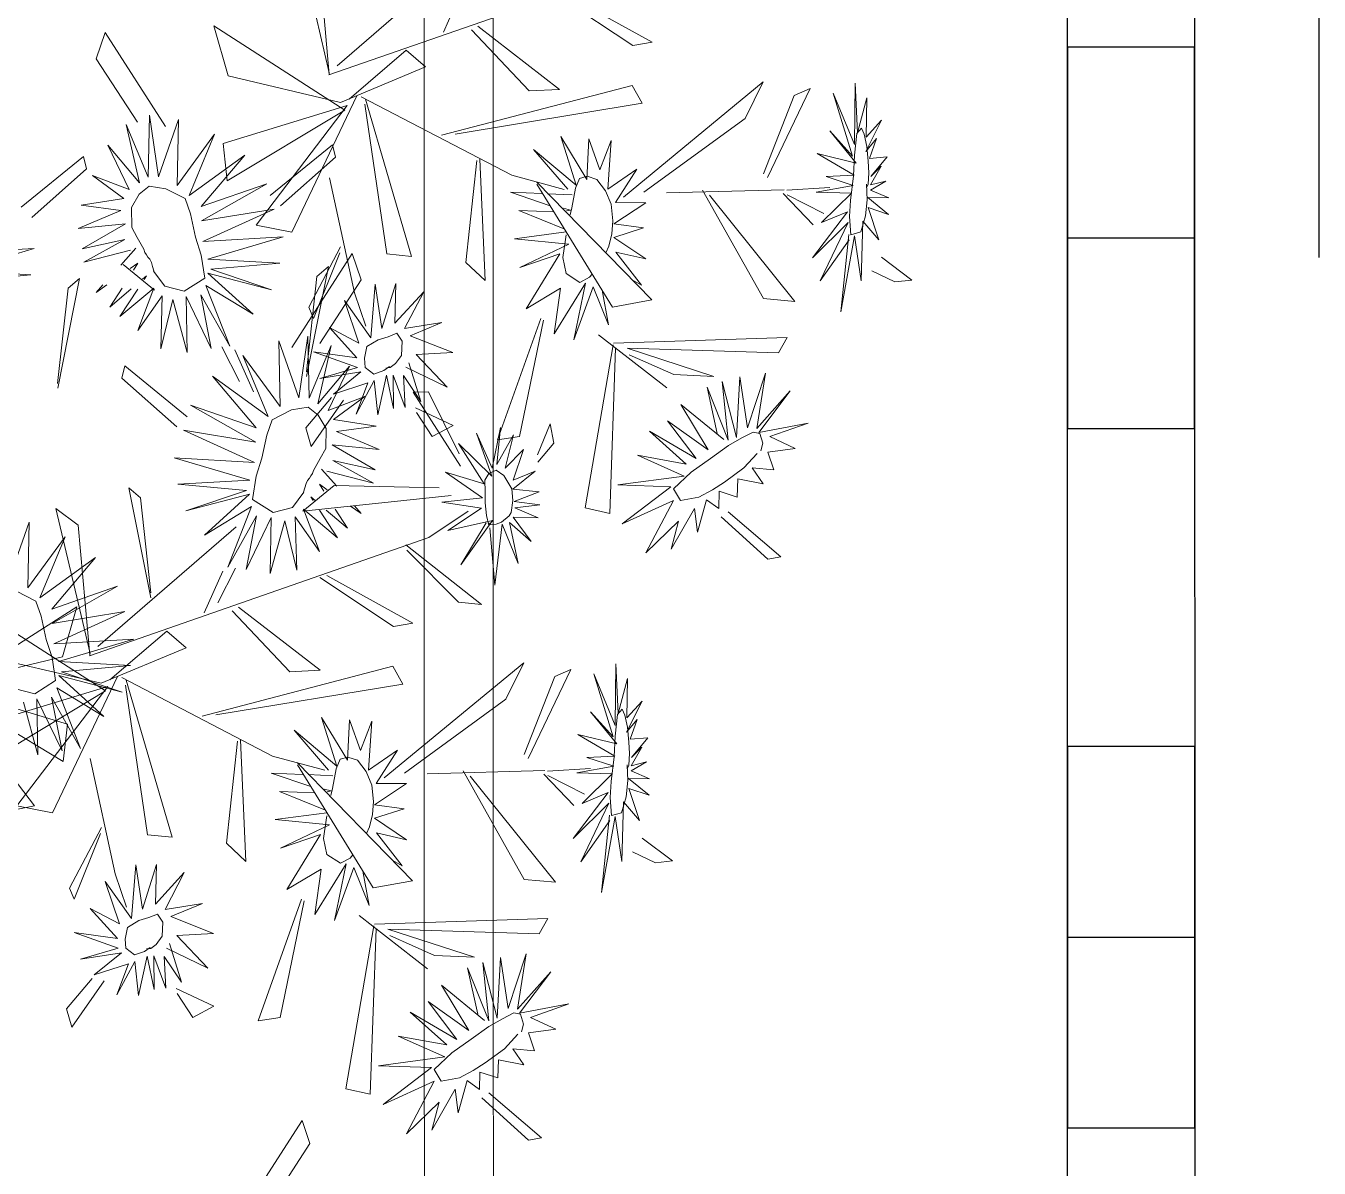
# Model space of a CAD drawing. Header units: inches. Extents: x -422522 to 22891, y -2973 to 414515.
# Drawn here: x 22839.3 to 22891.2, y 4820.4 to 4866.2 of the extents above; entities that cross this region are included whole.
import ezdxf

# ---------------------------------------------------------------- set-up
doc = ezdxf.new("R2010")
doc.units = ezdxf.units.IN
doc.header["$MEASUREMENT"] = 0
doc.layers.get('0').update_dxf_attribs({"lineweight": 25})
doc.layers.add('ARREDAMENTO', color=8, linetype='Continuous', lineweight=18)

msp = doc.modelspace()

# ---------------------------------------------------------------- linework, layer by layer
for p, q in [((22891.217, 4856.927), (22891.185, 5056.927)), ((22881.131, 4737.736), (22881.108, 4878.132)), ((22881.112, 4857.714), (22886.217, 4857.715)), ((22881.116, 4829.634), (22886.222, 4829.635))]:
    msp.add_line(p, q)
msp.add_lwpolyline([(22886.201, 4956.926), (22886.24, 4716.959), (22236.24, 4716.852)])
for points in [[(22881.111, 4865.372), (22881.113, 4850.056), (22886.218, 4850.057), (22886.216, 4865.373)], [(22881.115, 4837.292), (22881.118, 4821.976), (22886.223, 4821.977), (22886.221, 4837.293)]]:
    msp.add_lwpolyline(points, close=True)
at = {"layer": 'ARREDAMENTO', "linetype": 'Continuous'}
for p, q in [((22850.1, 4870.171, -27.277), (22851.473, 4864.345, -27.277)), ((22851.468, 4864.278, -27.277), (22851.003, 4869.509, -27.277)), ((22865.08, 4869.012, -27.277), (22851.45, 4864.26, -27.277)), ((22857.339, 4869.436, -27.277), (22851.788, 4864.624, -27.277)), ((22856.051, 4865.978, -27.277), (22856.8, 4867.659, -27.277)), ((22863.657, 4865.437, -27.277), (22860.704, 4867.397, -27.277)), ((22860.986, 4867.476, -27.277), (22864.437, 4865.572, -27.277)), ((22842.467, 4865.967, -27.277), (22842.115, 4864.902, -27.277)), ((22844.894, 4862.188, -27.277), (22842.467, 4865.967, -27.277)), ((22846.833, 4866.227, -27.277), (22847.405, 4864.216, -27.277)), ((22852.094, 4862.849, -27.277), (22846.833, 4866.227, -27.277)), ((22859.5, 4863.616, -27.277), (22857.179, 4866.066, -27.277)), ((22857.442, 4866.214, -27.277), (22860.709, 4863.678, -27.277)), ((22864.437, 4865.572, -27.277), (22863.657, 4865.437, -27.277)), ((22842.115, 4864.902, -27.277), (22843.768, 4862.356, -27.277)), ((22854.556, 4865.252, -27.277), (22852.27, 4863.287, -27.277)), ((22855.34, 4864.578, -27.277), (22854.556, 4865.252, -27.277)), ((22851.917, 4863.152, -27.277), (22855.34, 4864.578, -27.277)), ((22847.405, 4864.216, -27.277), (22851.917, 4863.152, -27.277)), ((22863.633, 4863.835, -27.277), (22855.973, 4861.835, -27.277)), ((22868.888, 4863.977, -27.277), (22863.287, 4859.35, -27.277)), ((22864.038, 4863.124, -27.277), (22863.633, 4863.835, -27.277)), ((22868.17, 4862.51, -27.277), (22868.888, 4863.977, -27.277)), ((22872.586, 4863.932, -27.277), (22872.562, 4861.464, -27.277)), ((22872.685, 4861.937, -27.277), (22872.586, 4863.932, -27.277)), ((22852.574, 4863.425, -27.277), (22849.966, 4857.948, -27.277)), ((22858.802, 4860.228, -27.277), (22852.746, 4863.385, -27.277)), ((22852.922, 4863.283, -27.277), (22854.776, 4856.969, -27.277)), ((22860.709, 4863.678, -27.277), (22859.5, 4863.616, -27.277)), ((22870.144, 4863.426, -27.277), (22868.906, 4860.288, -27.277)), ((22869.069, 4860.134, -27.277), (22870.777, 4863.707, -27.277)), ((22870.777, 4863.707, -27.277), (22870.144, 4863.426, -27.277)), ((22871.708, 4863.532, -27.277), (22872.483, 4861.002, -27.277)), ((22872.562, 4861.464, -27.277), (22871.708, 4863.532, -27.277)), ((22873.054, 4863.343, -27.277), (22872.685, 4861.937, -27.277)), ((22873.024, 4861.762, -27.277), (22873.054, 4863.343, -27.277)), ((22852.192, 4863.03, -27.277), (22847.204, 4861.51, -27.277)), ((22847.373, 4860.008, -27.277), (22852.094, 4862.849, -27.277)), ((22848.532, 4858.227, -27.277), (22852.192, 4863.03, -27.277)), ((22853.78, 4857.073, -27.277), (22852.898, 4863.083, -27.277)), ((22856.52, 4861.88, -27.277), (22864.038, 4863.124, -27.277)), ((22843.315, 4862.274, -27.277), (22843.857, 4859.925, -27.277)), ((22844.199, 4860.153, -27.277), (22843.315, 4862.274, -27.277)), ((22844.256, 4862.644, -27.277), (22844.199, 4860.153, -27.277)), ((22844.616, 4860.172, -27.277), (22844.256, 4862.644, -27.277)), ((22845.417, 4862.464, -27.277), (22844.616, 4860.172, -27.277)), ((22845.363, 4859.819, -27.277), (22845.417, 4862.464, -27.277)), ((22864.101, 4859.546, -27.277), (22868.17, 4862.51, -27.277)), ((22873.017, 4861.189, -27.277), (22873.645, 4862.436, -27.277)), ((22873.645, 4862.436, -27.277), (22873.024, 4861.762, -27.277)), ((22846.86, 4861.876, -27.277), (22845.363, 4859.819, -27.277)), ((22845.846, 4859.419, -27.277), (22846.86, 4861.876, -27.277)), ((22860.762, 4861.785, -27.277), (22861.384, 4859.829, -27.277)), ((22861.816, 4860.065, -27.277), (22860.762, 4861.785, -27.277)), ((22861.892, 4861.687, -27.277), (22861.816, 4860.065, -27.277)), ((22862.341, 4860.452, -27.277), (22861.892, 4861.687, -27.277)), ((22871.565, 4862.009, -27.277), (22872.628, 4860.717, -27.277)), ((22872.483, 4861.002, -27.277), (22871.565, 4862.009, -27.277)), ((22873.44, 4861.704, -27.277), (22873.017, 4861.189, -27.277)), ((22873.168, 4860.909, -27.277), (22873.44, 4861.704, -27.277)), ((22842.584, 4861.443, -27.277), (22843.442, 4859.663, -27.277)), ((22843.857, 4859.925, -27.277), (22842.584, 4861.443, -27.277)), ((22847.204, 4861.51, -27.277), (22847.373, 4860.008, -27.277)), ((22851.603, 4861.456, -27.277), (22849.101, 4859.416, -27.277)), ((22851.717, 4860.96, -27.277), (22851.603, 4861.456, -27.277)), ((22859.67, 4861.267, -27.277), (22861.049, 4859.666, -27.277)), ((22861.384, 4859.829, -27.277), (22859.67, 4861.267, -27.277)), ((22862.791, 4861.628, -27.277), (22862.341, 4860.452, -27.277)), ((22862.657, 4859.666, -27.277), (22862.791, 4861.628, -27.277)), ((22841.607, 4860.986, -27.277), (22839.105, 4858.945, -27.277)), ((22841.721, 4860.489, -27.277), (22841.607, 4860.986, -27.277)), ((22848.079, 4861.041, -27.277), (22845.846, 4859.419, -27.277)), ((22846.324, 4858.971, -27.277), (22848.079, 4861.041, -27.277)), ((22849.518, 4859.004, -27.277), (22851.717, 4860.96, -27.277)), ((22856.95, 4856.727, -27.277), (22857.401, 4860.828, -27.277)), ((22857.522, 4860.879, -27.277), (22857.73, 4855.999, -27.277)), ((22871.062, 4861.097, -27.277), (22872.553, 4860.23, -27.277)), ((22872.628, 4860.717, -27.277), (22871.062, 4861.097, -27.277)), ((22873.872, 4860.964, -27.277), (22873.168, 4860.909, -27.277)), ((22873.217, 4860.178, -27.277), (22873.872, 4860.964, -27.277)), ((22839.522, 4858.533, -27.277), (22841.721, 4860.489, -27.277)), ((22841.96, 4860.222, -27.277), (22843.228, 4859.296, -27.277)), ((22843.442, 4859.663, -27.277), (22841.96, 4860.222, -27.277)), ((22852.479, 4855.503, -27.277), (22851.482, 4860.128, -27.277)), ((22858.802, 4860.228, -27.277), (22860.909, 4859.661, -27.277)), ((22861.832, 4860.188, -27.277), (22861.522, 4860.102, -27.277)), ((22862.212, 4860.064, -27.277), (22861.832, 4860.188, -27.277)), ((22863.814, 4860.473, -27.277), (22862.657, 4859.666, -27.277)), ((22862.968, 4859.129, -27.277), (22863.814, 4860.473, -27.277)), ((22872.553, 4860.23, -27.277), (22871.417, 4860.178, -27.277)), ((22871.417, 4860.178, -27.277), (22872.503, 4859.82, -27.277)), ((22873.197, 4859.841, -27.277), (22873.633, 4860.594, -27.277)), ((22873.633, 4860.594, -27.277), (22873.217, 4860.178, -27.277)), ((22848.964, 4859.884, -27.277), (22846.324, 4858.971, -27.277)), ((22846.344, 4858.393, -27.277), (22848.964, 4859.884, -27.277)), ((22864.421, 4855.223, -27.277), (22859.8, 4859.955, -27.277)), ((22859.81, 4859.878, -27.277), (22862.84, 4854.939, -27.277)), ((22861.356, 4859.712, -27.277), (22861.209, 4858.927, -27.277)), ((22861.522, 4860.102, -27.277), (22861.356, 4859.712, -27.277)), ((22862.566, 4859.608, -27.277), (22862.212, 4860.064, -27.277)), ((22862.796, 4859.063, -27.277), (22862.566, 4859.608, -27.277)), ((22869.734, 4859.644, -27.277), (22865.006, 4859.519, -27.277)), ((22868.911, 4855.275, -27.277), (22866.462, 4859.635, -27.277)), ((22869.842, 4859.629, -27.277), (22871.565, 4859.732, -27.277)), ((22872.503, 4859.82, -27.277), (22871.016, 4859.552, -27.277)), ((22873.821, 4859.997, -27.277), (22873.197, 4859.841, -27.277)), ((22873.206, 4859.631, -27.277), (22873.821, 4859.997, -27.277)), ((22873.936, 4859.321, -27.277), (22873.206, 4859.631, -27.277)), ((22843.228, 4859.296, -27.277), (22841.508, 4859.035, -27.277)), ((22860.008, 4859.493, -27.277), (22858.745, 4859.545, -27.277)), ((22860.345, 4859.007, -27.277), (22858.745, 4859.545, -27.277)), ((22860.227, 4859.484, -27.277), (22861.23, 4859.443, -27.277)), ((22862.896, 4858.273, -27.277), (22864.18, 4859.125, -27.277)), ((22864.18, 4859.125, -27.277), (22862.968, 4859.129, -27.277)), ((22866.739, 4859.425, -27.277), (22870.166, 4855.165, -27.277)), ((22870.906, 4858.24, -27.277), (22869.698, 4859.499, -27.277)), ((22869.853, 4859.447, -27.277), (22871.335, 4858.699, -27.277)), ((22871.016, 4859.552, -27.277), (22872.442, 4859.511, -27.277)), ((22872.442, 4859.511, -27.277), (22871.237, 4858.33, -27.277)), ((22873.096, 4859.331, -27.277), (22873.936, 4859.321, -27.277)), ((22873.922, 4858.655, -27.277), (22873.096, 4859.331, -27.277)), ((22843.098, 4858.821, -27.277), (22841.389, 4858.096, -27.277)), ((22841.508, 4859.035, -27.277), (22843.098, 4858.821, -27.277)), ((22849.252, 4858.869, -27.277), (22846.344, 4858.393, -27.277)), ((22846.399, 4857.576, -27.277), (22849.252, 4858.869, -27.277)), ((22860.496, 4858.759, -27.277), (22859.078, 4858.808, -27.277)), ((22860.925, 4858.061, -27.277), (22859.078, 4858.808, -27.277)), ((22860.877, 4858.903, -27.277), (22861.157, 4858.831, -27.277)), ((22861.157, 4858.831, -27.277), (22860.997, 4858.799, -27.277)), ((22861.138, 4858.645, -27.277), (22861.209, 4858.927, -27.277)), ((22862.857, 4858.406, -27.277), (22862.796, 4859.063, -27.277)), ((22872.273, 4858.767, -27.277), (22870.88, 4856.918, -27.277)), ((22871.237, 4858.33, -27.277), (22872.273, 4858.767, -27.277)), ((22873.108, 4858.932, -27.277), (22873.922, 4858.655, -27.277)), ((22873.54, 4857.638, -27.277), (22873.108, 4858.932, -27.277)), ((22841.389, 4858.096, -27.277), (22843.282, 4858.283, -27.277)), ((22843.282, 4858.283, -27.277), (22841.553, 4857.273, -27.277)), ((22849.966, 4857.948, -27.277), (22848.532, 4858.227, -27.277)), ((22862.822, 4857.88, -27.277), (22862.857, 4858.406, -27.277)), ((22864.09, 4858.116, -27.277), (22862.896, 4858.273, -27.277)), ((22862.903, 4857.73, -27.277), (22864.09, 4858.116, -27.277)), ((22870.88, 4856.918, -27.277), (22872.307, 4858.336, -27.277)), ((22872.307, 4858.336, -27.277), (22871.179, 4855.984, -27.277)), ((22872.831, 4855.99, -27.277), (22872.899, 4858.385, -27.277)), ((22872.899, 4858.385, -27.277), (22873.54, 4857.638, -27.277)), ((22841.553, 4857.273, -27.277), (22843.255, 4857.655, -27.277)), ((22843.255, 4857.655, -27.277), (22841.619, 4856.746, -27.277)), ((22849.623, 4857.759, -27.277), (22846.399, 4857.576, -27.277)), ((22846.588, 4856.863, -27.277), (22849.623, 4857.759, -27.277)), ((22860.989, 4857.957, -27.277), (22858.91, 4857.68, -27.277)), ((22858.91, 4857.68, -27.277), (22861.095, 4857.461, -27.277)), ((22860.956, 4857.656, -27.277), (22860.849, 4856.923, -27.277)), ((22860.982, 4857.833, -27.277), (22860.956, 4857.656, -27.277)), ((22862.697, 4857.387, -27.277), (22862.822, 4857.88, -27.277)), ((22864.185, 4856.869, -27.277), (22862.903, 4857.73, -27.277)), ((22871.179, 4855.984, -27.277), (22872.34, 4857.642, -27.277)), ((22872.332, 4857.856, -27.277), (22872.011, 4854.749, -27.277)), ((22872.011, 4854.749, -27.277), (22872.563, 4857.799, -27.277)), ((22872.563, 4857.799, -27.277), (22872.831, 4855.99, -27.277)), ((22839.627, 4857.288, -27.277), (22836.403, 4857.105, -27.277)), ((22836.592, 4856.392, -27.277), (22839.627, 4857.288, -27.277)), ((22841.619, 4856.746, -27.277), (22843.489, 4857.228, -27.277)), ((22843.097, 4856.625, -27.277), (22843.709, 4857.306, -27.277)), ((22849.968, 4853.309, -27.277), (22852.394, 4857.089, -27.277)), ((22851.928, 4857.358, -27.277), (22850.644, 4854.931, -27.277)), ((22850.835, 4854.478, -27.277), (22851.893, 4857.118, -27.277)), ((22852.394, 4857.089, -27.277), (22852.747, 4856.024, -27.277)), ((22854.776, 4856.969, -27.277), (22853.78, 4857.073, -27.277)), ((22861.095, 4857.461, -27.277), (22859.124, 4856.528, -27.277)), ((22859.124, 4856.528, -27.277), (22860.725, 4857.077, -27.277)), ((22860.725, 4857.077, -27.277), (22859.373, 4854.866, -27.277)), ((22862.573, 4857.115, -27.277), (22862.697, 4857.387, -27.277)), ((22862.981, 4857.141, -27.277), (22864.185, 4856.869, -27.277)), ((22864.005, 4855.822, -27.277), (22862.981, 4857.141, -27.277)), ((22843.2, 4856.646, -27.277), (22844.451, 4855.619, -27.277)), ((22843.478, 4856.481, -27.277), (22843.79, 4856.699, -27.277)), ((22843.614, 4856.423, -27.277), (22843.79, 4856.699, -27.277)), ((22849.479, 4856.703, -27.277), (22846.588, 4856.863, -27.277)), ((22846.712, 4856.455, -27.277), (22849.479, 4856.703, -27.277)), ((22851.44, 4856.559, -27.277), (22850.561, 4852.146, -27.277)), ((22850.977, 4856.16, -27.277), (22851.44, 4856.559, -27.277)), ((22857.73, 4855.999, -27.277), (22856.95, 4856.727, -27.277)), ((22860.849, 4856.923, -27.277), (22860.979, 4856.28, -27.277)), ((22873.641, 4856.937, -27.277), (22874.859, 4856.021, -27.277)), ((22839.483, 4856.233, -27.277), (22836.592, 4856.392, -27.277)), ((22836.716, 4855.984, -27.277), (22839.483, 4856.233, -27.277)), ((22841.444, 4856.089, -27.277), (22840.565, 4851.675, -27.277)), ((22840.981, 4855.689, -27.277), (22841.444, 4856.089, -27.277)), ((22843.966, 4856.052, -27.277), (22844.13, 4856.193, -27.277)), ((22844.037, 4856.05, -27.277), (22844.13, 4856.193, -27.277)), ((22846.599, 4856.298, -27.277), (22849.152, 4855.634, -27.277)), ((22848.409, 4854.653, -27.277), (22846.599, 4856.298, -27.277)), ((22849.152, 4855.634, -27.277), (22846.712, 4856.455, -27.277)), ((22850.555, 4852.341, -27.277), (22850.977, 4856.16, -27.277)), ((22852.747, 4856.024, -27.277), (22851.094, 4853.478, -27.277)), ((22860.979, 4856.28, -27.277), (22861.527, 4855.924, -27.277)), ((22861.527, 4855.924, -27.277), (22861.914, 4856.133, -27.277)), ((22862.029, 4856.262, -27.277), (22861.914, 4856.133, -27.277)), ((22863.632, 4856.031, -27.277), (22864.005, 4855.822, -27.277)), ((22874.184, 4855.945, -27.277), (22873.256, 4856.387, -27.277)), ((22874.859, 4856.021, -27.277), (22874.184, 4855.945, -27.277)), ((22840.559, 4851.87, -27.277), (22840.981, 4855.689, -27.277)), ((22842.384, 4855.832, -27.277), (22842.107, 4855.524, -27.277)), ((22842.538, 4855.825, -27.277), (22842.107, 4855.524, -27.277)), ((22843.152, 4855.699, -27.277), (22842.664, 4854.934, -27.277)), ((22843.516, 4855.666, -27.277), (22842.664, 4854.934, -27.277)), ((22843.061, 4854.554, -27.277), (22844.428, 4855.698, -27.277)), ((22843.783, 4855.661, -27.277), (22843.061, 4854.554, -27.277)), ((22844.428, 4855.698, -27.277), (22843.782, 4853.997, -27.277)), ((22846.52, 4855.806, -27.277), (22848.409, 4854.653, -27.277)), ((22847.471, 4853.368, -27.277), (22846.52, 4855.806, -27.277)), ((22852.479, 4855.503, -27.277), (22852.936, 4854.168, -27.277)), ((22853.143, 4853.707, -27.277), (22853.318, 4855.856, -27.277)), ((22853.318, 4855.856, -27.277), (22853.582, 4854.077, -27.277)), ((22853.582, 4854.077, -27.277), (22854.14, 4855.88, -27.277)), ((22854.14, 4855.88, -27.277), (22854.1, 4854.286, -27.277)), ((22854.1, 4854.286, -27.277), (22855.261, 4855.55, -27.277)), ((22855.261, 4855.55, -27.277), (22854.485, 4854.075, -27.277)), ((22859.373, 4854.866, -27.277), (22860.76, 4855.69, -27.277)), ((22860.495, 4853.863, -27.277), (22861.76, 4855.901, -27.277)), ((22860.76, 4855.69, -27.277), (22860.495, 4853.863, -27.277)), ((22861.76, 4855.901, -27.277), (22861.287, 4853.627, -27.277)), ((22861.287, 4853.627, -27.277), (22862.07, 4855.753, -27.277)), ((22862.07, 4855.753, -27.277), (22862.681, 4854.226, -27.277)), ((22862.427, 4855.613, -27.277), (22862.681, 4854.226, -27.277)), ((22843.782, 4853.997, -27.277), (22844.762, 4855.387, -27.277)), ((22844.762, 4855.387, -27.277), (22844.702, 4853.253, -27.277)), ((22844.702, 4853.253, -27.277), (22845.184, 4855.238, -27.277)), ((22845.184, 4855.238, -27.277), (22845.767, 4853.114, -27.277)), ((22845.726, 4855.361, -27.277), (22846.733, 4853.277, -27.277)), ((22845.767, 4853.114, -27.277), (22845.726, 4855.361, -27.277)), ((22846.315, 4855.427, -27.277), (22847.471, 4853.368, -27.277)), ((22846.733, 4853.277, -27.277), (22846.315, 4855.427, -27.277)), ((22850.644, 4854.931, -27.277), (22850.835, 4854.478, -27.277)), ((22852.079, 4855.197, -27.277), (22853.143, 4853.707, -27.277)), ((22852.658, 4853.488, -27.277), (22852.079, 4855.197, -27.277)), ((22862.84, 4854.939, -27.277), (22864.421, 4855.223, -27.277)), ((22870.166, 4855.165, -27.277), (22868.911, 4855.275, -27.277)), ((22858.222, 4849.602, -27.277), (22859.972, 4854.478, -27.277)), ((22860.067, 4854.41, -27.277), (22859.111, 4849.735, -27.277)), ((22851.476, 4854.112, -27.277), (22852.658, 4853.488, -27.277)), ((22852.579, 4852.902, -27.277), (22851.476, 4854.112, -27.277)), ((22854.485, 4854.075, -27.277), (22855.993, 4854.315, -27.277)), ((22855.993, 4854.315, -27.277), (22854.714, 4853.787, -27.277)), ((22849.446, 4853.585, -27.277), (22850.247, 4851.293, -27.277)), ((22849.5, 4850.94, -27.277), (22849.446, 4853.585, -27.277)), ((22850.247, 4851.293, -27.277), (22850.606, 4853.765, -27.277)), ((22850.606, 4853.765, -27.277), (22850.664, 4851.274, -27.277)), ((22850.664, 4851.274, -27.277), (22851.548, 4853.395, -27.277)), ((22851.548, 4853.395, -27.277), (22851.006, 4851.046, -27.277)), ((22854.714, 4853.787, -27.277), (22856.435, 4853.108, -27.277)), ((22862.868, 4853.419, -27.277), (22861.751, 4846.87, -27.277)), ((22865.027, 4851.689, -27.277), (22862.281, 4853.828, -27.277)), ((22862.89, 4853.485, -27.277), (22869.853, 4853.714, -27.277)), ((22869.853, 4853.714, -27.277), (22869.503, 4853.094, -27.277)), ((22847.866, 4851.943, -27.277), (22847.155, 4853.336, -27.277)), ((22848.425, 4851.535, -27.277), (22847.675, 4853.215, -27.277)), ((22848.003, 4852.996, -27.277), (22849.5, 4850.94, -27.277)), ((22849.018, 4850.539, -27.277), (22848.003, 4852.996, -27.277)), ((22850.832, 4853.145, -27.277), (22852.579, 4852.902, -27.277)), ((22852.608, 4852.515, -27.277), (22850.832, 4853.145, -27.277)), ((22856.435, 4853.108, -27.277), (22854.965, 4853.027, -27.277)), ((22854.965, 4853.027, -27.277), (22856.211, 4851.718, -27.277)), ((22862.73, 4846.652, -27.277), (22862.959, 4853.291, -27.277)), ((22863.427, 4853.281, -27.277), (22866.912, 4852.149, -27.277)), ((22869.503, 4853.094, -27.277), (22863.427, 4853.281, -27.277)), ((22865.311, 4852.226, -27.277), (22863.516, 4853.025, -27.277)), ((22843.146, 4852.079, -27.277), (22843.26, 4852.575, -27.277)), ((22843.26, 4852.575, -27.277), (22845.762, 4850.535, -27.277)), ((22851.006, 4851.046, -27.277), (22852.278, 4852.564, -27.277)), ((22851.092, 4852.074, -27.277), (22852.608, 4852.515, -27.277)), ((22852.744, 4852.33, -27.277), (22851.092, 4852.074, -27.277)), ((22852.278, 4852.564, -27.277), (22851.421, 4850.785, -27.277)), ((22851.646, 4851.445, -27.277), (22852.744, 4852.33, -27.277)), ((22856.211, 4851.718, -27.277), (22854.549, 4852.52, -27.277)), ((22854.663, 4852.7, -27.277), (22855.146, 4851.147, -27.277)), ((22845.346, 4850.123, -27.277), (22843.146, 4852.079, -27.277)), ((22846.783, 4852.161, -27.277), (22849.018, 4850.539, -27.277)), ((22848.539, 4850.091, -27.277), (22846.783, 4852.161, -27.277)), ((22853.019, 4851.891, -27.277), (22851.646, 4851.445, -27.277)), ((22853.269, 4851.986, -27.277), (22852.546, 4850.641, -27.277)), ((22852.546, 4850.641, -27.277), (22853.019, 4851.891, -27.277)), ((22853.414, 4850.614, -27.277), (22853.269, 4851.986, -27.277)), ((22853.771, 4852.196, -27.277), (22853.414, 4850.614, -27.277)), ((22854.044, 4850.862, -27.277), (22853.771, 4852.196, -27.277)), ((22854.031, 4852.203, -27.277), (22854.044, 4850.862, -27.277)), ((22854.516, 4850.906, -27.277), (22854.031, 4852.203, -27.277)), ((22854.456, 4852.184, -27.277), (22854.516, 4850.906, -27.277)), ((22855.146, 4851.147, -27.277), (22854.456, 4852.184, -27.277)), ((22866.912, 4852.149, -27.277), (22865.311, 4852.226, -27.277)), ((22867.242, 4851.946, -27.277), (22867.493, 4849.596, -27.277)), ((22867.823, 4849.705, -27.277), (22867.242, 4851.946, -27.277)), ((22867.956, 4852.135, -27.277), (22867.823, 4849.705, -27.277)), ((22868.268, 4850.089, -27.277), (22867.956, 4852.135, -27.277)), ((22868.982, 4852.285, -27.277), (22868.268, 4850.089, -27.277)), ((22868.637, 4850.066, -27.277), (22868.982, 4852.285, -27.277)), ((22850.528, 4850.083, -27.277), (22851.56, 4851.303, -27.277)), ((22851.421, 4850.785, -27.277), (22852.903, 4851.343, -27.277)), ((22852.903, 4851.343, -27.277), (22851.635, 4850.418, -27.277)), ((22855.461, 4851.529, -27.277), (22854.841, 4851.517, -27.277)), ((22854.841, 4851.517, -27.277), (22856.745, 4848.547, -27.277)), ((22856.682, 4849.037, -27.277), (22855.461, 4851.529, -27.277)), ((22866.638, 4851.724, -27.277), (22867.05, 4849.86, -27.277)), ((22867.493, 4849.596, -27.277), (22866.638, 4851.724, -27.277)), ((22869.978, 4851.57, -27.277), (22868.637, 4850.066, -27.277)), ((22868.717, 4849.905, -27.277), (22869.978, 4851.57, -27.277)), ((22845.899, 4851.003, -27.277), (22848.539, 4850.091, -27.277)), ((22848.52, 4849.514, -27.277), (22845.899, 4851.003, -27.277)), ((22852.045, 4851.198, -27.277), (22850.747, 4849.338, -27.277)), ((22854.934, 4850.894, -27.277), (22856.443, 4850.184, -27.277)), ((22865.582, 4851.029, -27.277), (22866.69, 4849.205, -27.277)), ((22867.316, 4849.615, -27.277), (22865.582, 4851.029, -27.277)), ((22851.635, 4850.418, -27.277), (22853.355, 4850.156, -27.277)), ((22855.605, 4849.737, -27.277), (22854.977, 4850.702, -27.277)), ((22860.341, 4850.249, -27.277), (22859.826, 4849.002, -27.277)), ((22860.482, 4849.477, -27.277), (22860.341, 4850.249, -27.277)), ((22865.055, 4850.373, -27.277), (22866.205, 4848.854, -27.277)), ((22866.69, 4849.205, -27.277), (22865.055, 4850.373, -27.277)), ((22870.7, 4850.274, -27.277), (22868.717, 4849.905, -27.277)), ((22869.156, 4849.737, -27.277), (22870.7, 4850.274, -27.277)), ((22845.611, 4849.988, -27.277), (22848.52, 4849.514, -27.277)), ((22848.465, 4848.696, -27.277), (22845.611, 4849.988, -27.277)), ((22850.747, 4849.338, -27.277), (22850.528, 4850.083, -27.277)), ((22853.355, 4850.156, -27.277), (22851.766, 4849.943, -27.277)), ((22851.766, 4849.943, -27.277), (22853.475, 4849.218, -27.277)), ((22856.443, 4850.184, -27.277), (22855.605, 4849.737, -27.277)), ((22857.385, 4849.875, -27.277), (22857.999, 4848.144, -27.277)), ((22858.018, 4848.466, -27.277), (22857.385, 4849.875, -27.277)), ((22858.342, 4850.094, -27.277), (22858.018, 4848.466, -27.277)), ((22858.196, 4848.612, -27.277), (22858.342, 4850.094, -27.277)), ((22858.863, 4849.8, -27.277), (22858.196, 4848.612, -27.277)), ((22859.111, 4849.735, -27.277), (22858.222, 4849.602, -27.277)), ((22858.531, 4848.461, -27.277), (22858.863, 4849.8, -27.277)), ((22864.323, 4849.951, -27.277), (22865.798, 4848.632, -27.277)), ((22866.205, 4848.854, -27.277), (22864.323, 4849.951, -27.277)), ((22868.495, 4849.917, -27.277), (22868.032, 4849.684, -27.277)), ((22868.757, 4849.862, -27.277), (22868.495, 4849.917, -27.277)), ((22868.875, 4849.469, -27.277), (22868.757, 4849.862, -27.277)), ((22870.182, 4849.259, -27.277), (22869.156, 4849.737, -27.277)), ((22851.582, 4849.404, -27.277), (22853.311, 4848.395, -27.277)), ((22853.475, 4849.218, -27.277), (22851.582, 4849.404, -27.277)), ((22856.666, 4849.462, -27.277), (22857.691, 4847.834, -27.277)), ((22857.999, 4848.144, -27.277), (22856.666, 4849.462, -27.277)), ((22859.264, 4849.221, -27.277), (22858.531, 4848.461, -27.277)), ((22858.859, 4847.983, -27.277), (22859.264, 4849.221, -27.277)), ((22859.845, 4848.704, -27.277), (22860.482, 4849.477, -27.277)), ((22867.495, 4849.372, -27.277), (22866.775, 4848.86, -27.277)), ((22868.032, 4849.684, -27.277), (22867.495, 4849.372, -27.277)), ((22868.795, 4849.157, -27.277), (22868.875, 4849.469, -27.277)), ((22869.082, 4849.11, -27.277), (22870.182, 4849.259, -27.277)), ((22845.241, 4848.878, -27.277), (22848.465, 4848.696, -27.277)), ((22848.276, 4847.983, -27.277), (22845.241, 4848.878, -27.277)), ((22851.609, 4848.776, -27.277), (22853.245, 4847.868, -27.277)), ((22853.311, 4848.395, -27.277), (22851.609, 4848.776, -27.277)), ((22863.847, 4848.987, -27.277), (22865.724, 4848.15, -27.277)), ((22865.798, 4848.632, -27.277), (22863.847, 4848.987, -27.277)), ((22866.775, 4848.86, -27.277), (22865.996, 4848.313, -27.277)), ((22868.118, 4848.477, -27.277), (22868.652, 4849.059, -27.277)), ((22869.318, 4848.394, -27.277), (22869.082, 4849.11, -27.277)), ((22851.768, 4847.746, -27.277), (22851.155, 4848.427, -27.277)), ((22853.245, 4847.868, -27.277), (22851.375, 4848.349, -27.277)), ((22856.144, 4848.308, -27.277), (22857.629, 4847.281, -27.277)), ((22857.691, 4847.834, -27.277), (22856.144, 4848.308, -27.277)), ((22857.877, 4848.248, -27.277), (22857.721, 4847.986, -27.277)), ((22858.167, 4848.39, -27.277), (22857.877, 4848.248, -27.277)), ((22858.477, 4848.167, -27.277), (22858.167, 4848.39, -27.277)), ((22858.807, 4847.638, -27.277), (22858.477, 4848.167, -27.277)), ((22858.843, 4847.626, -27.277), (22859.735, 4848.353, -27.277)), ((22859.735, 4848.353, -27.277), (22858.859, 4847.983, -27.277)), ((22865.996, 4848.313, -27.277), (22865.295, 4847.64, -27.277)), ((22867.344, 4847.91, -27.277), (22868.118, 4848.477, -27.277)), ((22868.446, 4848.477, -27.277), (22869.318, 4848.394, -27.277)), ((22868.897, 4847.834, -27.277), (22868.446, 4848.477, -27.277)), ((22843.424, 4847.678, -27.277), (22844.304, 4843.265, -27.277)), ((22843.887, 4847.279, -27.277), (22843.424, 4847.678, -27.277)), ((22845.385, 4847.823, -27.277), (22848.276, 4847.983, -27.277)), ((22848.152, 4847.575, -27.277), (22845.385, 4847.823, -27.277)), ((22851.664, 4847.768, -27.277), (22850.414, 4846.74, -27.277)), ((22851.25, 4847.545, -27.277), (22851.074, 4847.82, -27.277)), ((22851.386, 4847.603, -27.277), (22851.074, 4847.82, -27.277)), ((22855.883, 4847.677, -27.277), (22851.664, 4847.768, -27.277)), ((22857.721, 4847.986, -27.277), (22857.735, 4847.522, -27.277)), ((22865.724, 4848.15, -27.277), (22863.056, 4847.794, -27.277)), ((22863.056, 4847.794, -27.277), (22865.19, 4847.723, -27.277)), ((22865.19, 4847.723, -27.277), (22863.238, 4846.236, -27.277)), ((22866.856, 4847.599, -27.277), (22867.344, 4847.91, -27.277)), ((22867.848, 4847.308, -27.277), (22867.88, 4848.038, -27.277)), ((22867.88, 4848.038, -27.277), (22868.897, 4847.834, -27.277)), ((22844.311, 4843.46, -27.277), (22843.887, 4847.279, -27.277)), ((22845.712, 4846.753, -27.277), (22848.152, 4847.575, -27.277)), ((22848.265, 4847.418, -27.277), (22845.712, 4846.753, -27.277)), ((22846.456, 4845.773, -27.277), (22848.265, 4847.418, -27.277)), ((22850.414, 4846.74, -27.277), (22856.369, 4847.363, -27.277)), ((22850.828, 4847.171, -27.277), (22850.734, 4847.314, -27.277)), ((22850.899, 4847.173, -27.277), (22850.734, 4847.314, -27.277)), ((22857.629, 4847.281, -27.277), (22855.995, 4847.099, -27.277)), ((22857.735, 4847.522, -27.277), (22857.731, 4847.079, -27.277)), ((22858.771, 4846.685, -27.277), (22858.839, 4847.173, -27.277)), ((22858.839, 4847.173, -27.277), (22858.807, 4847.638, -27.277)), ((22859.893, 4847.519, -27.277), (22858.843, 4847.626, -27.277)), ((22858.892, 4847.129, -27.277), (22859.893, 4847.519, -27.277)), ((22859.92, 4846.989, -27.277), (22858.892, 4847.129, -27.277)), ((22863.238, 4846.236, -27.277), (22865.29, 4847.173, -27.277)), ((22865.29, 4847.173, -27.277), (22864.18, 4845.062, -27.277)), ((22865.295, 4847.64, -27.277), (22865.574, 4847.175, -27.277)), ((22865.574, 4847.175, -27.277), (22866.308, 4847.308, -27.277)), ((22866.255, 4845.903, -27.277), (22866.615, 4847.199, -27.277)), ((22866.308, 4847.308, -27.277), (22866.856, 4847.599, -27.277)), ((22866.615, 4847.199, -27.277), (22867.114, 4846.847, -27.277)), ((22867.114, 4846.847, -27.277), (22867.13, 4847.538, -27.277)), ((22867.13, 4847.538, -27.277), (22867.848, 4847.308, -27.277)), ((22840.49, 4846.848, -27.277), (22841.863, 4841.022, -27.277)), ((22841.393, 4846.185, -27.277), (22840.49, 4846.848, -27.277)), ((22848.345, 4846.927, -27.277), (22846.456, 4845.773, -27.277)), ((22847.394, 4844.487, -27.277), (22848.345, 4846.927, -27.277)), ((22850.436, 4846.819, -27.277), (22851.083, 4845.118, -27.277)), ((22851.804, 4845.675, -27.277), (22850.436, 4846.819, -27.277)), ((22851.081, 4846.782, -27.277), (22851.804, 4845.675, -27.277)), ((22851.349, 4846.787, -27.277), (22852.201, 4846.056, -27.277)), ((22851.713, 4846.82, -27.277), (22852.201, 4846.056, -27.277)), ((22852.327, 4846.946, -27.277), (22852.757, 4846.646, -27.277)), ((22852.48, 4846.954, -27.277), (22852.757, 4846.646, -27.277)), ((22855.469, 4845.688, -27.277), (22857.049, 4846.745, -27.277)), ((22855.995, 4847.099, -27.277), (22857.578, 4846.857, -27.277)), ((22857.578, 4846.857, -27.277), (22856.235, 4845.965, -27.277)), ((22857.731, 4847.079, -27.277), (22857.79, 4846.567, -27.277)), ((22858.699, 4846.556, -27.277), (22858.771, 4846.685, -27.277)), ((22858.921, 4846.873, -27.277), (22859.92, 4846.989, -27.277)), ((22859.855, 4846.477, -27.277), (22858.921, 4846.873, -27.277)), ((22861.751, 4846.87, -27.277), (22862.73, 4846.652, -27.277)), ((22865.2, 4845.212, -27.277), (22866.131, 4846.853, -27.277)), ((22866.131, 4846.853, -27.277), (22866.255, 4845.903, -27.277)), ((22867.486, 4846.709, -27.277), (22869.606, 4844.901, -27.277)), ((22839.423, 4846.304, -27.277), (22838.622, 4844.011, -27.277)), ((22839.369, 4843.659, -27.277), (22839.423, 4846.304, -27.277)), ((22841.858, 4840.955, -27.277), (22841.393, 4846.185, -27.277)), ((22847.729, 4846.112, -27.277), (22842.178, 4841.301, -27.277)), ((22848.549, 4846.547, -27.277), (22847.394, 4844.487, -27.277)), ((22848.132, 4844.397, -27.277), (22848.549, 4846.547, -27.277)), ((22849.138, 4846.481, -27.277), (22848.132, 4844.397, -27.277)), ((22849.098, 4844.234, -27.277), (22849.138, 4846.481, -27.277)), ((22849.681, 4846.358, -27.277), (22849.098, 4844.234, -27.277)), ((22850.163, 4844.374, -27.277), (22849.681, 4846.358, -27.277)), ((22850.103, 4846.508, -27.277), (22850.163, 4844.374, -27.277)), ((22851.083, 4845.118, -27.277), (22850.103, 4846.508, -27.277)), ((22856.235, 4845.965, -27.277), (22858.022, 4846.36, -27.277)), ((22858.022, 4846.36, -27.277), (22856.747, 4844.591, -27.277)), ((22856.747, 4844.591, -27.277), (22857.768, 4846.275, -27.277)), ((22857.79, 4846.567, -27.277), (22857.877, 4846.162, -27.277)), ((22857.848, 4846.269, -27.277), (22857.955, 4846.21, -27.277)), ((22857.955, 4846.21, -27.277), (22858.172, 4846.223, -27.277)), ((22858.118, 4843.768, -27.277), (22858.407, 4846.215, -27.277)), ((22858.172, 4846.223, -27.277), (22858.388, 4846.301, -27.277)), ((22858.388, 4846.301, -27.277), (22858.699, 4846.556, -27.277)), ((22858.407, 4846.215, -27.277), (22859.058, 4844.641, -27.277)), ((22858.703, 4846.287, -27.277), (22859.584, 4845.522, -27.277)), ((22859.058, 4844.641, -27.277), (22858.703, 4846.287, -27.277)), ((22858.861, 4846.494, -27.277), (22859.855, 4846.477, -27.277)), ((22859.584, 4845.522, -27.277), (22858.861, 4846.494, -27.277)), ((22864.18, 4845.062, -27.277), (22865.491, 4846.335, -27.277)), ((22865.491, 4846.335, -27.277), (22865.2, 4845.212, -27.277)), ((22869.08, 4844.807, -27.277), (22867.203, 4846.508, -27.277)), ((22840.866, 4845.715, -27.277), (22839.369, 4843.659, -27.277)), ((22839.852, 4843.258, -27.277), (22840.866, 4845.715, -27.277)), ((22855.469, 4845.688, -27.277), (22841.84, 4840.936, -27.277)), ((22857.913, 4846.069, -27.277), (22858.118, 4843.768, -27.277)), ((22854.543, 4845.389, -27.277), (22857.587, 4842.991, -27.277)), ((22856.657, 4843.09, -27.277), (22854.585, 4845.177, -27.277)), ((22842.086, 4844.88, -27.277), (22839.852, 4843.258, -27.277)), ((22840.33, 4842.81, -27.277), (22842.086, 4844.88, -27.277)), ((22869.606, 4844.901, -27.277), (22869.08, 4844.807, -27.277)), ((22846.441, 4842.655, -27.277), (22847.19, 4844.335, -27.277)), ((22847, 4843.063, -27.277), (22847.71, 4844.456, -27.277)), ((22854.046, 4842.113, -27.277), (22851.094, 4844.073, -27.277)), ((22851.376, 4844.152, -27.277), (22854.827, 4842.248, -27.277)), ((22842.97, 4843.723, -27.277), (22840.33, 4842.81, -27.277)), ((22840.35, 4842.233, -27.277), (22842.97, 4843.723, -27.277)), ((22857.587, 4842.991, -27.277), (22856.657, 4843.09, -27.277)), ((22836.069, 4839.524, -27.277), (22841.328, 4842.904, -27.277)), ((22842.484, 4839.525, -27.277), (22837.223, 4842.903, -27.277)), ((22843.258, 4842.708, -27.277), (22840.35, 4842.233, -27.277)), ((22840.405, 4841.415, -27.277), (22843.258, 4842.708, -27.277)), ((22841.328, 4842.904, -27.277), (22840.757, 4840.893, -27.277)), ((22849.889, 4840.293, -27.277), (22847.569, 4842.743, -27.277)), ((22847.831, 4842.891, -27.277), (22851.099, 4840.354, -27.277)), ((22854.827, 4842.248, -27.277), (22854.046, 4842.113, -27.277)), ((22843.629, 4841.598, -27.277), (22840.405, 4841.415, -27.277)), ((22840.595, 4840.702, -27.277), (22843.629, 4841.598, -27.277)), ((22844.946, 4841.928, -27.277), (22842.66, 4839.963, -27.277)), ((22845.73, 4841.255, -27.277), (22844.946, 4841.928, -27.277)), ((22842.306, 4839.829, -27.277), (22845.73, 4841.255, -27.277)), ((22840.757, 4840.893, -27.277), (22836.246, 4839.828, -27.277)), ((22837.795, 4840.892, -27.277), (22842.306, 4839.829, -27.277)), ((22843.485, 4840.543, -27.277), (22840.595, 4840.702, -27.277)), ((22840.718, 4840.294, -27.277), (22843.485, 4840.543, -27.277)), ((22854.023, 4840.512, -27.277), (22846.363, 4838.511, -27.277)), ((22859.278, 4840.654, -27.277), (22853.677, 4836.026, -27.277)), ((22854.428, 4839.8, -27.277), (22854.023, 4840.512, -27.277)), ((22858.56, 4839.186, -27.277), (22859.278, 4840.654, -27.277)), ((22859.459, 4836.81, -27.277), (22861.167, 4840.383, -27.277)), ((22861.167, 4840.383, -27.277), (22860.534, 4840.102, -27.277)), ((22862.976, 4840.608, -27.277), (22862.952, 4838.14, -27.277)), ((22863.075, 4838.614, -27.277), (22862.976, 4840.608, -27.277)), ((22842.963, 4840.101, -27.277), (22840.356, 4834.624, -27.277)), ((22840.605, 4840.137, -27.277), (22843.158, 4839.473, -27.277)), ((22842.415, 4838.492, -27.277), (22840.605, 4840.137, -27.277)), ((22843.158, 4839.473, -27.277), (22840.718, 4840.294, -27.277)), ((22849.192, 4836.904, -27.277), (22843.136, 4840.061, -27.277)), ((22843.312, 4839.96, -27.277), (22845.166, 4833.645, -27.277)), ((22851.099, 4840.354, -27.277), (22849.889, 4840.293, -27.277)), ((22860.534, 4840.102, -27.277), (22859.296, 4836.964, -27.277)), ((22862.098, 4840.208, -27.277), (22862.873, 4837.678, -27.277)), ((22862.952, 4838.14, -27.277), (22862.098, 4840.208, -27.277)), ((22863.444, 4840.019, -27.277), (22863.075, 4838.614, -27.277)), ((22863.414, 4838.438, -27.277), (22863.444, 4840.019, -27.277)), ((22835.971, 4839.705, -27.277), (22840.959, 4838.186, -27.277)), ((22839.633, 4834.904, -27.277), (22835.971, 4839.705, -27.277)), ((22840.791, 4836.685, -27.277), (22836.069, 4839.524, -27.277)), ((22842.581, 4839.706, -27.277), (22837.594, 4838.186, -27.277)), ((22837.762, 4836.684, -27.277), (22842.484, 4839.525, -27.277)), ((22838.921, 4834.903, -27.277), (22842.581, 4839.706, -27.277)), ((22840.526, 4839.646, -27.277), (22842.415, 4838.492, -27.277)), ((22841.477, 4837.207, -27.277), (22840.526, 4839.646, -27.277)), ((22844.17, 4833.749, -27.277), (22843.288, 4839.759, -27.277)), ((22846.91, 4838.556, -27.277), (22854.428, 4839.8, -27.277)), ((22839.19, 4839.077, -27.277), (22839.773, 4836.953, -27.277)), ((22839.732, 4839.2, -27.277), (22840.74, 4837.116, -27.277)), ((22839.773, 4836.953, -27.277), (22839.732, 4839.2, -27.277)), ((22840.321, 4839.266, -27.277), (22841.477, 4837.207, -27.277)), ((22840.74, 4837.116, -27.277), (22840.321, 4839.266, -27.277)), ((22854.491, 4836.222, -27.277), (22858.56, 4839.186, -27.277)), ((22863.407, 4837.866, -27.277), (22864.035, 4839.112, -27.277)), ((22864.035, 4839.112, -27.277), (22863.414, 4838.438, -27.277)), ((22851.152, 4838.461, -27.277), (22851.773, 4836.506, -27.277)), ((22852.206, 4836.741, -27.277), (22851.152, 4838.461, -27.277)), ((22852.282, 4838.363, -27.277), (22852.206, 4836.741, -27.277)), ((22852.731, 4837.129, -27.277), (22852.282, 4838.363, -27.277)), ((22853.18, 4838.304, -27.277), (22852.731, 4837.129, -27.277)), ((22853.047, 4836.342, -27.277), (22853.18, 4838.304, -27.277)), ((22861.955, 4838.685, -27.277), (22863.018, 4837.393, -27.277)), ((22862.873, 4837.678, -27.277), (22861.955, 4838.685, -27.277)), ((22863.83, 4838.381, -27.277), (22863.407, 4837.866, -27.277)), ((22863.558, 4837.585, -27.277), (22863.83, 4838.381, -27.277)), ((22840.959, 4838.186, -27.277), (22840.791, 4836.685, -27.277)), ((22850.06, 4837.943, -27.277), (22851.439, 4836.342, -27.277)), ((22851.773, 4836.506, -27.277), (22850.06, 4837.943, -27.277)), ((22847.34, 4833.403, -27.277), (22847.791, 4837.504, -27.277)), ((22847.912, 4837.556, -27.277), (22848.12, 4832.676, -27.277)), ((22861.451, 4837.773, -27.277), (22862.943, 4836.906, -27.277)), ((22863.018, 4837.393, -27.277), (22861.451, 4837.773, -27.277)), ((22864.261, 4837.64, -27.277), (22863.558, 4837.585, -27.277)), ((22863.587, 4836.517, -27.277), (22864.022, 4837.27, -27.277)), ((22863.607, 4836.854, -27.277), (22864.261, 4837.64, -27.277)), ((22864.022, 4837.27, -27.277), (22863.607, 4836.854, -27.277)), ((22842.869, 4832.179, -27.277), (22841.871, 4836.804, -27.277)), ((22849.192, 4836.904, -27.277), (22851.298, 4836.337, -27.277)), ((22851.912, 4836.779, -27.277), (22851.746, 4836.388, -27.277)), ((22852.222, 4836.864, -27.277), (22851.912, 4836.779, -27.277)), ((22852.602, 4836.74, -27.277), (22852.222, 4836.864, -27.277)), ((22852.956, 4836.285, -27.277), (22852.602, 4836.74, -27.277)), ((22854.204, 4837.149, -27.277), (22853.047, 4836.342, -27.277)), ((22853.358, 4835.805, -27.277), (22854.204, 4837.149, -27.277)), ((22862.943, 4836.906, -27.277), (22861.807, 4836.854, -27.277)), ((22861.807, 4836.854, -27.277), (22862.893, 4836.496, -27.277)), ((22850.398, 4836.17, -27.277), (22849.135, 4836.222, -27.277)), ((22850.734, 4835.683, -27.277), (22849.135, 4836.222, -27.277)), ((22854.811, 4831.9, -27.277), (22850.189, 4836.631, -27.277)), ((22850.2, 4836.554, -27.277), (22853.23, 4831.616, -27.277)), ((22851.746, 4836.388, -27.277), (22851.598, 4835.603, -27.277)), ((22853.186, 4835.739, -27.277), (22852.956, 4836.285, -27.277)), ((22860.124, 4836.321, -27.277), (22855.396, 4836.195, -27.277)), ((22859.301, 4831.952, -27.277), (22856.852, 4836.311, -27.277)), ((22860.232, 4836.306, -27.277), (22861.955, 4836.408, -27.277)), ((22862.893, 4836.496, -27.277), (22861.406, 4836.228, -27.277)), ((22861.406, 4836.228, -27.277), (22862.832, 4836.187, -27.277)), ((22864.211, 4836.673, -27.277), (22863.587, 4836.517, -27.277)), ((22863.595, 4836.308, -27.277), (22864.211, 4836.673, -27.277)), ((22864.326, 4835.997, -27.277), (22863.595, 4836.308, -27.277)), ((22850.617, 4836.161, -27.277), (22851.62, 4836.119, -27.277)), ((22853.246, 4835.082, -27.277), (22853.186, 4835.739, -27.277)), ((22853.286, 4834.949, -27.277), (22854.57, 4835.801, -27.277)), ((22854.57, 4835.801, -27.277), (22853.358, 4835.805, -27.277)), ((22857.129, 4836.101, -27.277), (22860.556, 4831.841, -27.277)), ((22861.296, 4834.916, -27.277), (22860.088, 4836.175, -27.277)), ((22860.243, 4836.123, -27.277), (22861.724, 4835.375, -27.277)), ((22862.832, 4836.187, -27.277), (22861.627, 4835.006, -27.277)), ((22863.486, 4836.007, -27.277), (22864.326, 4835.997, -27.277)), ((22864.311, 4835.331, -27.277), (22863.486, 4836.007, -27.277)), ((22850.886, 4835.436, -27.277), (22849.468, 4835.484, -27.277)), ((22851.315, 4834.737, -27.277), (22849.468, 4835.484, -27.277)), ((22851.267, 4835.579, -27.277), (22851.547, 4835.508, -27.277)), ((22851.547, 4835.508, -27.277), (22851.387, 4835.476, -27.277)), ((22851.528, 4835.321, -27.277), (22851.598, 4835.603, -27.277)), ((22862.663, 4835.444, -27.277), (22861.27, 4833.594, -27.277)), ((22861.627, 4835.006, -27.277), (22862.663, 4835.444, -27.277)), ((22863.498, 4835.608, -27.277), (22864.311, 4835.331, -27.277)), ((22863.93, 4834.315, -27.277), (22863.498, 4835.608, -27.277)), ((22838.198, 4834.624, -27.277), (22839.633, 4834.904, -27.277)), ((22840.356, 4834.624, -27.277), (22838.921, 4834.903, -27.277)), ((22853.212, 4834.557, -27.277), (22853.246, 4835.082, -27.277)), ((22854.479, 4834.792, -27.277), (22853.286, 4834.949, -27.277)), ((22853.293, 4834.406, -27.277), (22854.479, 4834.792, -27.277)), ((22861.27, 4833.594, -27.277), (22862.697, 4835.013, -27.277)), ((22862.697, 4835.013, -27.277), (22861.569, 4832.66, -27.277)), ((22863.221, 4832.667, -27.277), (22863.289, 4835.062, -27.277)), ((22863.289, 4835.062, -27.277), (22863.93, 4834.315, -27.277)), ((22851.379, 4834.633, -27.277), (22849.3, 4834.357, -27.277)), ((22849.3, 4834.357, -27.277), (22851.485, 4834.138, -27.277)), ((22851.345, 4834.333, -27.277), (22851.239, 4833.599, -27.277)), ((22851.371, 4834.51, -27.277), (22851.345, 4834.333, -27.277)), ((22853.087, 4834.064, -27.277), (22853.212, 4834.557, -27.277)), ((22854.575, 4833.545, -27.277), (22853.293, 4834.406, -27.277)), ((22861.569, 4832.66, -27.277), (22862.73, 4834.318, -27.277)), ((22862.722, 4834.533, -27.277), (22862.401, 4831.425, -27.277)), ((22862.401, 4831.425, -27.277), (22862.953, 4834.475, -27.277)), ((22862.953, 4834.475, -27.277), (22863.221, 4832.667, -27.277)), ((22842.318, 4834.034, -27.277), (22841.034, 4831.607, -27.277)), ((22841.225, 4831.155, -27.277), (22842.283, 4833.794, -27.277)), ((22845.166, 4833.645, -27.277), (22844.17, 4833.749, -27.277)), ((22851.485, 4834.138, -27.277), (22849.514, 4833.205, -27.277)), ((22849.514, 4833.205, -27.277), (22851.115, 4833.753, -27.277)), ((22851.115, 4833.753, -27.277), (22849.763, 4831.542, -27.277)), ((22852.963, 4833.792, -27.277), (22853.087, 4834.064, -27.277)), ((22853.371, 4833.817, -27.277), (22854.575, 4833.545, -27.277)), ((22854.395, 4832.498, -27.277), (22853.371, 4833.817, -27.277)), ((22848.12, 4832.676, -27.277), (22847.34, 4833.403, -27.277)), ((22851.239, 4833.599, -27.277), (22851.369, 4832.957, -27.277)), ((22864.031, 4833.613, -27.277), (22865.249, 4832.697, -27.277)), ((22851.369, 4832.957, -27.277), (22851.916, 4832.6, -27.277)), ((22851.916, 4832.6, -27.277), (22852.304, 4832.81, -27.277)), ((22852.419, 4832.938, -27.277), (22852.304, 4832.81, -27.277)), ((22854.022, 4832.708, -27.277), (22854.395, 4832.498, -27.277)), ((22864.574, 4832.621, -27.277), (22863.646, 4833.064, -27.277)), ((22865.249, 4832.697, -27.277), (22864.574, 4832.621, -27.277)), ((22842.869, 4832.179, -27.277), (22843.326, 4830.844, -27.277)), ((22843.533, 4830.383, -27.277), (22843.708, 4832.532, -27.277)), ((22843.708, 4832.532, -27.277), (22843.972, 4830.753, -27.277)), ((22843.972, 4830.753, -27.277), (22844.53, 4832.556, -27.277)), ((22844.53, 4832.556, -27.277), (22844.49, 4830.963, -27.277)), ((22844.49, 4830.963, -27.277), (22845.65, 4832.227, -27.277)), ((22845.65, 4832.227, -27.277), (22844.875, 4830.751, -27.277)), ((22849.763, 4831.542, -27.277), (22851.15, 4832.366, -27.277)), ((22850.885, 4830.539, -27.277), (22852.15, 4832.577, -27.277)), ((22851.15, 4832.366, -27.277), (22850.885, 4830.539, -27.277)), ((22852.15, 4832.577, -27.277), (22851.677, 4830.304, -27.277)), ((22851.677, 4830.304, -27.277), (22852.46, 4832.429, -27.277)), ((22852.46, 4832.429, -27.277), (22853.071, 4830.903, -27.277)), ((22852.816, 4832.29, -27.277), (22853.071, 4830.903, -27.277)), ((22841.034, 4831.607, -27.277), (22841.225, 4831.155, -27.277)), ((22842.469, 4831.874, -27.277), (22843.533, 4830.383, -27.277)), ((22843.048, 4830.165, -27.277), (22842.469, 4831.874, -27.277)), ((22853.23, 4831.616, -27.277), (22854.811, 4831.9, -27.277)), ((22860.556, 4831.841, -27.277), (22859.301, 4831.952, -27.277)), ((22848.612, 4826.278, -27.277), (22850.362, 4831.155, -27.277)), ((22850.457, 4831.087, -27.277), (22849.501, 4826.411, -27.277)), ((22841.866, 4830.788, -27.277), (22843.048, 4830.165, -27.277)), ((22842.969, 4829.578, -27.277), (22841.866, 4830.788, -27.277)), ((22844.875, 4830.751, -27.277), (22846.383, 4830.991, -27.277)), ((22846.383, 4830.991, -27.277), (22845.104, 4830.464, -27.277)), ((22845.104, 4830.464, -27.277), (22846.825, 4829.785, -27.277)), ((22853.258, 4830.095, -27.277), (22852.141, 4823.546, -27.277)), ((22855.417, 4828.365, -27.277), (22852.671, 4830.504, -27.277)), ((22853.28, 4830.161, -27.277), (22860.242, 4830.39, -27.277)), ((22860.242, 4830.39, -27.277), (22859.893, 4829.77, -27.277)), ((22841.222, 4829.821, -27.277), (22842.969, 4829.578, -27.277)), ((22842.997, 4829.192, -27.277), (22841.222, 4829.821, -27.277)), ((22846.825, 4829.785, -27.277), (22845.355, 4829.703, -27.277)), ((22845.355, 4829.703, -27.277), (22846.6, 4828.394, -27.277)), ((22853.119, 4823.329, -27.277), (22853.349, 4829.967, -27.277)), ((22853.817, 4829.958, -27.277), (22857.302, 4828.826, -27.277)), ((22859.893, 4829.77, -27.277), (22853.817, 4829.958, -27.277)), ((22855.701, 4828.902, -27.277), (22853.906, 4829.702, -27.277)), ((22841.482, 4828.75, -27.277), (22842.997, 4829.192, -27.277)), ((22843.134, 4829.006, -27.277), (22841.482, 4828.75, -27.277)), ((22842.036, 4828.121, -27.277), (22843.134, 4829.006, -27.277)), ((22846.6, 4828.394, -27.277), (22844.939, 4829.196, -27.277)), ((22845.053, 4829.376, -27.277), (22845.535, 4827.823, -27.277)), ((22859.372, 4828.961, -27.277), (22858.657, 4826.765, -27.277)), ((22859.027, 4826.742, -27.277), (22859.372, 4828.961, -27.277)), ((22843.409, 4828.567, -27.277), (22842.036, 4828.121, -27.277)), ((22843.659, 4828.662, -27.277), (22842.936, 4827.317, -27.277)), ((22842.936, 4827.317, -27.277), (22843.409, 4828.567, -27.277)), ((22843.804, 4827.29, -27.277), (22843.659, 4828.662, -27.277)), ((22844.161, 4828.873, -27.277), (22843.804, 4827.29, -27.277)), ((22844.434, 4827.538, -27.277), (22844.161, 4828.873, -27.277)), ((22844.421, 4828.879, -27.277), (22844.434, 4827.538, -27.277)), ((22844.906, 4827.582, -27.277), (22844.421, 4828.879, -27.277)), ((22844.846, 4828.86, -27.277), (22844.906, 4827.582, -27.277)), ((22845.535, 4827.823, -27.277), (22844.846, 4828.86, -27.277)), ((22857.302, 4828.826, -27.277), (22855.701, 4828.902, -27.277)), ((22857.632, 4828.623, -27.277), (22857.883, 4826.273, -27.277)), ((22858.213, 4826.382, -27.277), (22857.632, 4828.623, -27.277)), ((22858.346, 4828.811, -27.277), (22858.213, 4826.382, -27.277)), ((22858.657, 4826.765, -27.277), (22858.346, 4828.811, -27.277)), ((22840.918, 4826.759, -27.277), (22841.95, 4827.979, -27.277)), ((22857.027, 4828.4, -27.277), (22857.44, 4826.536, -27.277)), ((22857.883, 4826.273, -27.277), (22857.027, 4828.4, -27.277)), ((22860.368, 4828.246, -27.277), (22859.027, 4826.742, -27.277)), ((22859.107, 4826.581, -27.277), (22860.368, 4828.246, -27.277)), ((22842.435, 4827.875, -27.277), (22841.137, 4826.015, -27.277)), ((22845.323, 4827.57, -27.277), (22846.833, 4826.86, -27.277)), ((22855.972, 4827.705, -27.277), (22857.08, 4825.882, -27.277)), ((22857.705, 4826.291, -27.277), (22855.972, 4827.705, -27.277)), ((22845.995, 4826.413, -27.277), (22845.367, 4827.378, -27.277)), ((22855.445, 4827.049, -27.277), (22856.595, 4825.531, -27.277)), ((22857.08, 4825.882, -27.277), (22855.445, 4827.049, -27.277)), ((22861.09, 4826.951, -27.277), (22859.107, 4826.581, -27.277)), ((22859.545, 4826.413, -27.277), (22861.09, 4826.951, -27.277)), ((22841.137, 4826.015, -27.277), (22840.918, 4826.759, -27.277)), ((22846.833, 4826.86, -27.277), (22845.995, 4826.413, -27.277)), ((22849.501, 4826.411, -27.277), (22848.612, 4826.278, -27.277)), ((22854.713, 4826.628, -27.277), (22856.188, 4825.308, -27.277)), ((22856.595, 4825.531, -27.277), (22854.713, 4826.628, -27.277)), ((22858.422, 4826.36, -27.277), (22857.884, 4826.048, -27.277)), ((22858.885, 4826.593, -27.277), (22858.422, 4826.36, -27.277)), ((22859.147, 4826.538, -27.277), (22858.885, 4826.593, -27.277)), ((22859.265, 4826.146, -27.277), (22859.147, 4826.538, -27.277)), ((22860.572, 4825.935, -27.277), (22859.545, 4826.413, -27.277)), ((22857.884, 4826.048, -27.277), (22857.165, 4825.537, -27.277)), ((22859.185, 4825.833, -27.277), (22859.265, 4826.146, -27.277)), ((22859.472, 4825.786, -27.277), (22860.572, 4825.935, -27.277)), ((22854.237, 4825.664, -27.277), (22856.114, 4824.826, -27.277)), ((22856.188, 4825.308, -27.277), (22854.237, 4825.664, -27.277)), ((22857.165, 4825.537, -27.277), (22856.386, 4824.989, -27.277)), ((22858.508, 4825.154, -27.277), (22859.041, 4825.735, -27.277)), ((22859.707, 4825.071, -27.277), (22859.472, 4825.786, -27.277)), ((22856.114, 4824.826, -27.277), (22853.445, 4824.47, -27.277)), ((22856.386, 4824.989, -27.277), (22855.685, 4824.316, -27.277)), ((22857.734, 4824.586, -27.277), (22858.508, 4825.154, -27.277)), ((22858.836, 4825.153, -27.277), (22859.707, 4825.071, -27.277)), ((22859.287, 4824.511, -27.277), (22858.836, 4825.153, -27.277)), ((22853.445, 4824.47, -27.277), (22855.58, 4824.399, -27.277)), ((22855.58, 4824.399, -27.277), (22853.628, 4822.912, -27.277)), ((22855.685, 4824.316, -27.277), (22855.964, 4823.852, -27.277)), ((22857.246, 4824.275, -27.277), (22857.734, 4824.586, -27.277)), ((22858.238, 4823.984, -27.277), (22858.27, 4824.714, -27.277)), ((22858.27, 4824.714, -27.277), (22859.287, 4824.511, -27.277)), ((22853.628, 4822.912, -27.277), (22855.679, 4823.849, -27.277)), ((22855.679, 4823.849, -27.277), (22854.57, 4821.739, -27.277)), ((22855.964, 4823.852, -27.277), (22856.698, 4823.984, -27.277)), ((22856.645, 4822.579, -27.277), (22857.005, 4823.876, -27.277)), ((22856.698, 4823.984, -27.277), (22857.246, 4824.275, -27.277)), ((22857.005, 4823.876, -27.277), (22857.503, 4823.523, -27.277)), ((22857.503, 4823.523, -27.277), (22857.52, 4824.214, -27.277)), ((22857.52, 4824.214, -27.277), (22858.238, 4823.984, -27.277)), ((22852.141, 4823.546, -27.277), (22853.119, 4823.329, -27.277)), ((22855.59, 4821.889, -27.277), (22856.521, 4823.53, -27.277)), ((22856.521, 4823.53, -27.277), (22856.645, 4822.579, -27.277)), ((22857.876, 4823.385, -27.277), (22859.995, 4821.577, -27.277)), ((22854.57, 4821.739, -27.277), (22855.881, 4823.012, -27.277)), ((22855.881, 4823.012, -27.277), (22855.59, 4821.889, -27.277)), ((22859.469, 4821.483, -27.277), (22857.593, 4823.185, -27.277)), ((22848.269, 4818.982), (22850.38, 4822.272)), ((22850.38, 4822.272), (22850.687, 4821.345)), ((22850.687, 4821.345), (22849.249, 4819.129)), ((22859.995, 4821.577, -27.277), (22859.469, 4821.483, -27.277))]:
    msp.add_line(p, q, dxfattribs=at)
at = {"layer": 'ARREDAMENTO', "elevation": -27.277}
for points in [[(22825.732, 4753.189), (22825.71, 4891.774), (22858.046, 4891.779), (22858.069, 4753.195)], [(22828.504, 4755.962), (22828.482, 4889.002), (22855.275, 4889.007), (22855.297, 4755.966)]]:
    msp.add_lwpolyline(points, close=True, dxfattribs=at)
at = {"layer": 'ARREDAMENTO', "linetype": 'Continuous', "elevation": -27.277}
for points in [[(22873.045, 4859.718), (22873.113, 4859.867), (22873.142, 4860.333), (22873.104, 4860.794), (22873.051, 4861.386), (22872.946, 4861.877), (22872.835, 4862.115), (22872.658, 4861.9), (22872.559, 4861.031), (22872.52, 4860.202), (22872.406, 4859.215), (22872.356, 4858.567), (22872.411, 4857.84), (22872.816, 4857.953), (22873.008, 4858.596), (22873.07, 4859.243), (22873.039, 4859.878)], [(22844.025, 4857.259), (22843.753, 4857.735), (22843.536, 4858.137), (22843.524, 4858.933), (22843.84, 4859.475), (22844.236, 4859.795), (22844.912, 4859.688), (22845.685, 4859.29), (22845.893, 4858.679), (22846.102, 4857.749), (22846.332, 4857.02), (22846.478, 4856.095), (22845.64, 4855.572), (22844.87, 4855.771), (22844.414, 4856.383)], [(22844.025, 4857.259), (22844.063, 4857.126), (22844.138, 4857.035), (22844.189, 4856.943), (22844.266, 4856.854), (22844.327, 4856.73), (22844.379, 4856.561), (22844.427, 4856.385), (22844.414, 4856.383)], [(22853.743, 4852.488), (22853.912, 4852.509), (22854.125, 4852.667), (22854.377, 4852.998), (22854.396, 4853.563), (22854.178, 4853.883), (22853.832, 4853.741), (22853.438, 4853.623), (22852.982, 4853.349), (22852.887, 4852.878), (22852.909, 4852.512), (22853.256, 4852.243), (22853.66, 4852.387), (22853.89, 4852.544)], [(22850.839, 4848.38), (22851.111, 4848.856), (22851.328, 4849.258), (22851.34, 4850.054), (22851.023, 4850.596), (22850.627, 4850.916), (22849.951, 4850.809), (22849.178, 4850.41), (22848.97, 4849.799), (22848.762, 4848.869), (22848.532, 4848.14), (22848.387, 4847.215), (22849.224, 4846.692), (22849.994, 4846.891), (22850.45, 4847.503)], [(22850.839, 4848.38), (22850.801, 4848.247), (22850.726, 4848.156), (22850.675, 4848.064), (22850.598, 4847.975), (22850.537, 4847.851), (22850.486, 4847.682), (22850.437, 4847.506), (22850.45, 4847.503)], [(22838.031, 4841.098), (22837.759, 4841.575), (22837.542, 4841.976), (22837.53, 4842.772), (22837.846, 4843.314), (22838.242, 4843.634), (22838.918, 4843.527), (22839.691, 4843.129), (22839.9, 4842.518), (22840.108, 4841.588), (22840.338, 4840.859), (22840.484, 4839.934), (22839.646, 4839.411), (22838.876, 4839.61), (22838.421, 4840.222)], [(22863.435, 4836.395), (22863.502, 4836.544), (22863.532, 4837.01), (22863.494, 4837.471), (22863.44, 4838.062), (22863.336, 4838.554), (22863.225, 4838.791), (22863.047, 4838.576), (22862.949, 4837.707), (22862.91, 4836.879), (22862.796, 4835.891), (22862.746, 4835.243), (22862.801, 4834.517), (22863.206, 4834.63), (22863.398, 4835.272), (22863.46, 4835.92), (22863.429, 4836.554)], [(22844.133, 4829.164), (22844.302, 4829.185), (22844.515, 4829.344), (22844.767, 4829.675), (22844.785, 4830.239), (22844.567, 4830.559), (22844.222, 4830.417), (22843.828, 4830.3), (22843.371, 4830.025), (22843.276, 4829.554), (22843.298, 4829.189), (22843.646, 4828.919), (22844.05, 4829.063), (22844.28, 4829.221)]]:
    msp.add_lwpolyline(points, dxfattribs=at)

doc.saveas('drawing.dxf')
